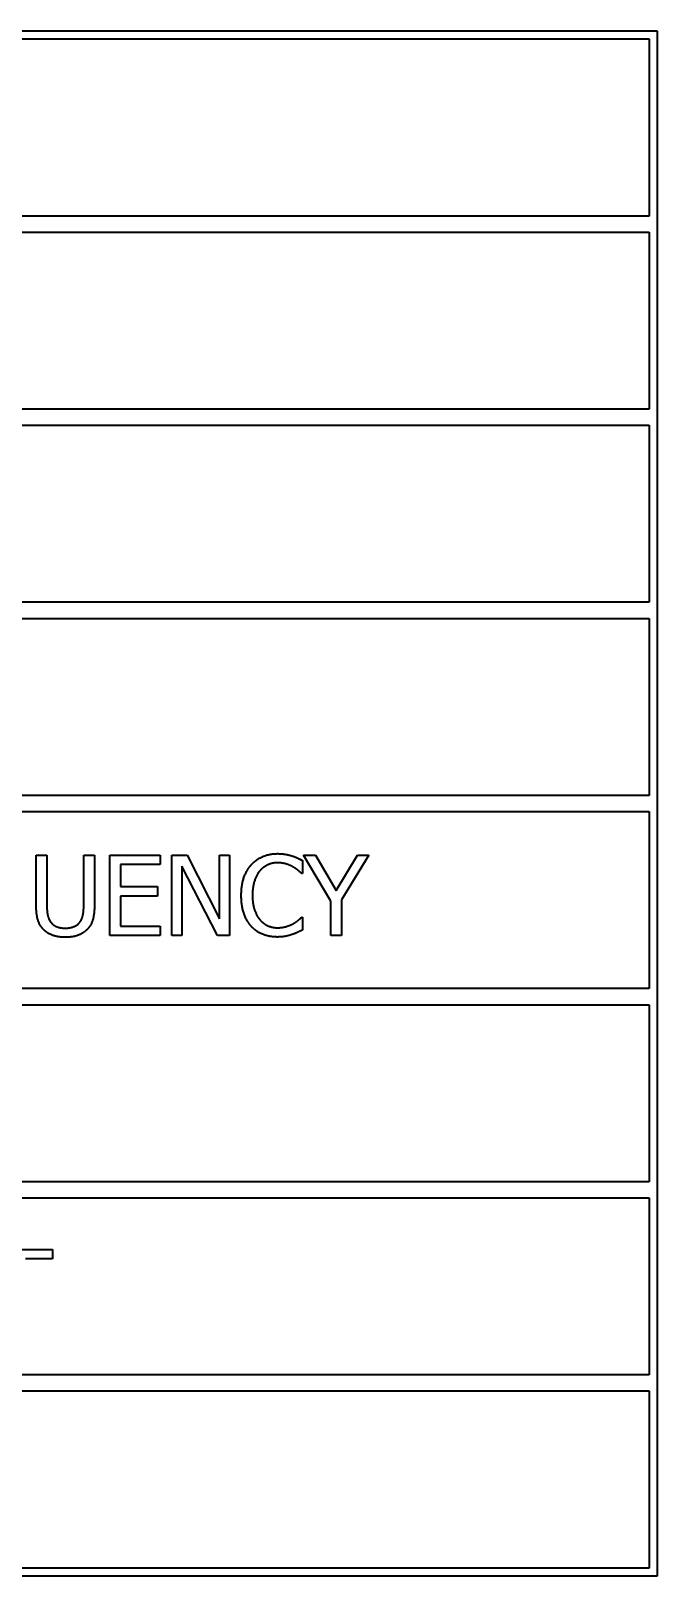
# Model space of a CAD drawing. Header units: millimetres. Extents: x 0 to 5945, y 0 to 4205.
# Drawn here: x 4529.73 to 4549.17, y 1309.99 to 1357.99 of the extents above; entities that cross this region are included whole.
import ezdxf

# ---------------------------------------------------------------- set-up
doc = ezdxf.new("R2010")
doc.units = ezdxf.units.MM
doc.header["$LTSCALE"] = 5
doc.layers.add('가시적인 것(ISO)', color=3, linetype='Continuous', lineweight=40)

msp = doc.modelspace()

# ---------------------------------------------------------------- linework, layer by layer
at = {"layer": '가시적인 것(ISO)'}
for p, q in [((4504.1704, 1357.9862), (4549.1704, 1357.9862)), ((4549.1704, 1357.9862), (4549.1704, 1309.9862)), ((4504.4204, 1357.7362), (4548.9204, 1357.7362)), ((4548.9204, 1357.7362), (4548.9204, 1352.2362)), ((4548.9204, 1352.2362), (4504.4204, 1352.2362)), ((4504.4204, 1351.7362), (4548.9204, 1351.7362)), ((4548.9204, 1351.7362), (4548.9204, 1346.2362)), ((4548.9204, 1346.2362), (4504.4204, 1346.2362)), ((4504.4204, 1345.7362), (4548.9204, 1345.7362)), ((4548.9204, 1345.7362), (4548.9204, 1340.2362)), ((4548.9204, 1340.2362), (4504.4204, 1340.2362)), ((4504.4204, 1339.7362), (4548.9204, 1339.7362)), ((4548.9204, 1339.7362), (4548.9204, 1334.2362)), ((4548.9204, 1334.2362), (4504.4204, 1334.2362)), ((4504.4204, 1333.7362), (4548.9204, 1333.7362)), ((4548.9204, 1333.7362), (4548.9204, 1328.2362)), ((4529.8941, 1330.8236), (4529.8941, 1332.3836)), ((4529.8941, 1332.3836), (4530.2263, 1332.3836)), ((4530.2263, 1332.3836), (4530.2263, 1330.8236)), ((4531.371, 1330.8155), (4531.371, 1332.3836)), ((4531.371, 1332.3836), (4531.7032, 1332.3836)), ((4531.7032, 1332.3836), (4531.7032, 1330.8236)), ((4532.1793, 1329.8836), (4532.1793, 1332.3836)), ((4532.1793, 1332.3836), (4533.7433, 1332.3836)), ((4533.7433, 1332.0878), (4532.5116, 1332.0878)), ((4532.5116, 1332.0878), (4532.5116, 1331.403)), ((4533.7433, 1332.3836), (4533.7433, 1332.0878)), ((4534.108, 1329.8836), (4534.108, 1332.3836)), ((4534.108, 1332.3836), (4534.58, 1332.3836)), ((4535.5241, 1329.8836), (4534.418, 1332.0392)), ((4534.418, 1332.0392), (4534.418, 1329.8836)), ((4534.58, 1332.3836), (4535.5869, 1330.4042)), ((4535.5869, 1330.4042), (4535.5869, 1332.3836)), ((4535.5869, 1332.3836), (4535.8969, 1332.3836)), ((4535.8969, 1332.3836), (4535.8969, 1329.8836)), ((4538.1578, 1332.2174), (4538.1578, 1331.8163)), ((4539.0411, 1330.9553), (4538.1963, 1332.3836)), ((4538.1963, 1332.3836), (4538.565, 1332.3836)), ((4538.565, 1332.3836), (4539.2093, 1331.2835)), ((4539.2093, 1331.2835), (4539.8657, 1332.3836)), ((4540.2182, 1332.3836), (4539.3734, 1330.9897)), ((4539.8657, 1332.3836), (4540.2182, 1332.3836)), ((4538.1578, 1331.8163), (4538.1315, 1331.8163)), ((4532.5116, 1331.403), (4533.6603, 1331.403)), ((4533.6603, 1331.1072), (4532.5116, 1331.1072)), ((4532.5116, 1331.1072), (4532.5116, 1330.1794)), ((4533.6603, 1331.403), (4533.6603, 1331.1072)), ((4539.0411, 1329.8836), (4539.0411, 1330.9553)), ((4539.3734, 1330.9897), (4539.3734, 1329.8836)), ((4532.5116, 1330.1794), (4533.7433, 1330.1794)), ((4533.7433, 1330.1794), (4533.7433, 1329.8836)), ((4538.1335, 1330.4508), (4538.1578, 1330.4508)), ((4538.1578, 1330.4508), (4538.1578, 1330.0538)), ((4533.7433, 1329.8836), (4532.1793, 1329.8836)), ((4534.418, 1329.8836), (4534.108, 1329.8836)), ((4535.8969, 1329.8836), (4535.5241, 1329.8836)), ((4539.3734, 1329.8836), (4539.0411, 1329.8836)), ((4548.9204, 1328.2362), (4504.4204, 1328.2362)), ((4504.4204, 1327.7362), (4548.9204, 1327.7362)), ((4548.9204, 1327.7362), (4548.9204, 1322.2362)), ((4548.9204, 1322.2362), (4504.4204, 1322.2362)), ((4504.4204, 1321.7362), (4548.9204, 1321.7362)), ((4548.9204, 1321.7362), (4548.9204, 1316.2362)), ((4528.3908, 1320.1336), (4530.4005, 1320.1336)), ((4530.4005, 1320.1336), (4530.4005, 1319.8378)), ((4530.4005, 1319.8378), (4529.5618, 1319.8378)), ((4548.9204, 1316.2362), (4504.4204, 1316.2362)), ((4504.4204, 1315.7362), (4548.9204, 1315.7362)), ((4548.9204, 1315.7362), (4548.9204, 1310.2362)), ((4549.1704, 1309.9862), (4504.1704, 1309.9862)), ((4548.9204, 1310.2362), (4504.4204, 1310.2362))]:
    msp.add_line(p, q, dxfattribs=at)
for points in [[(4536.2616, 1331.1315), (4536.2616, 1331.4456), (4536.4216, 1331.9115), (4536.5735, 1332.0837)], [(4536.5735, 1332.0837), (4536.7235, 1332.2519), (4537.1327, 1332.4281), (4537.3859, 1332.4281)], [(4537.3839, 1332.1445), (4537.2239, 1332.1445), (4536.9382, 1332.0128), (4536.8308, 1331.8872)], [(4537.8499, 1332.025), (4537.7547, 1332.0777), (4537.5298, 1332.1445), (4537.3839, 1332.1445)], [(4537.3859, 1332.4281), (4537.5116, 1332.4281), (4537.7324, 1332.3917), (4537.8256, 1332.3633)], [(4537.8256, 1332.3633), (4537.9066, 1332.337), (4538.0748, 1332.262), (4538.1578, 1332.2174)], [(4538.1315, 1331.8163), (4538.0869, 1331.8568), (4537.9492, 1331.9703), (4537.8499, 1332.025)], [(4536.8308, 1331.8872), (4536.7255, 1331.7596), (4536.608, 1331.3726), (4536.608, 1331.1315)], [(4536.5756, 1330.1672), (4536.4257, 1330.3293), (4536.2616, 1330.8155), (4536.2616, 1331.1315)], [(4536.608, 1331.1315), (4536.608, 1330.8743), (4536.7316, 1330.5035), (4536.8389, 1330.3759)], [(4530.1331, 1330.0619), (4530.0014, 1330.1915), (4529.8941, 1330.5562), (4529.8941, 1330.8236)], [(4530.2263, 1330.8236), (4530.2263, 1330.6494), (4530.2709, 1330.4144), (4530.3337, 1330.3191)], [(4531.2636, 1330.3191), (4531.3264, 1330.4144), (4531.371, 1330.6473), (4531.371, 1330.8155)], [(4531.7032, 1330.8236), (4531.7032, 1330.5623), (4531.5979, 1330.1895), (4531.4641, 1330.0619)], [(4530.3337, 1330.3191), (4530.4005, 1330.2179), (4530.6315, 1330.1145), (4530.7976, 1330.1145)], [(4530.7976, 1330.1145), (4530.9536, 1330.1145), (4531.1967, 1330.2179), (4531.2636, 1330.3191)], [(4537.3799, 1329.839), (4537.1368, 1329.839), (4536.7255, 1330.0031), (4536.5756, 1330.1672)], [(4536.8389, 1330.3759), (4536.9443, 1330.2523), (4537.2259, 1330.1267), (4537.3839, 1330.1267)], [(4537.3839, 1330.1267), (4537.5278, 1330.1267), (4537.7729, 1330.1976), (4537.8681, 1330.2503)], [(4537.8681, 1330.2503), (4537.9593, 1330.3029), (4538.095, 1330.4123), (4538.1335, 1330.4508)], [(4530.7976, 1329.8309), (4530.5768, 1329.8309), (4530.2486, 1329.9464), (4530.1331, 1330.0619)], [(4531.4641, 1330.0619), (4531.3446, 1329.9444), (4531.0286, 1329.8309), (4530.7976, 1329.8309)], [(4537.8256, 1329.9119), (4537.7162, 1329.8755), (4537.5298, 1329.839), (4537.3799, 1329.839)], [(4538.1578, 1330.0538), (4538.0748, 1330.0153), (4537.9289, 1329.9444), (4537.8256, 1329.9119)]]:
    msp.add_open_spline(points, degree=2, dxfattribs=at)

doc.saveas('drawing.dxf')
